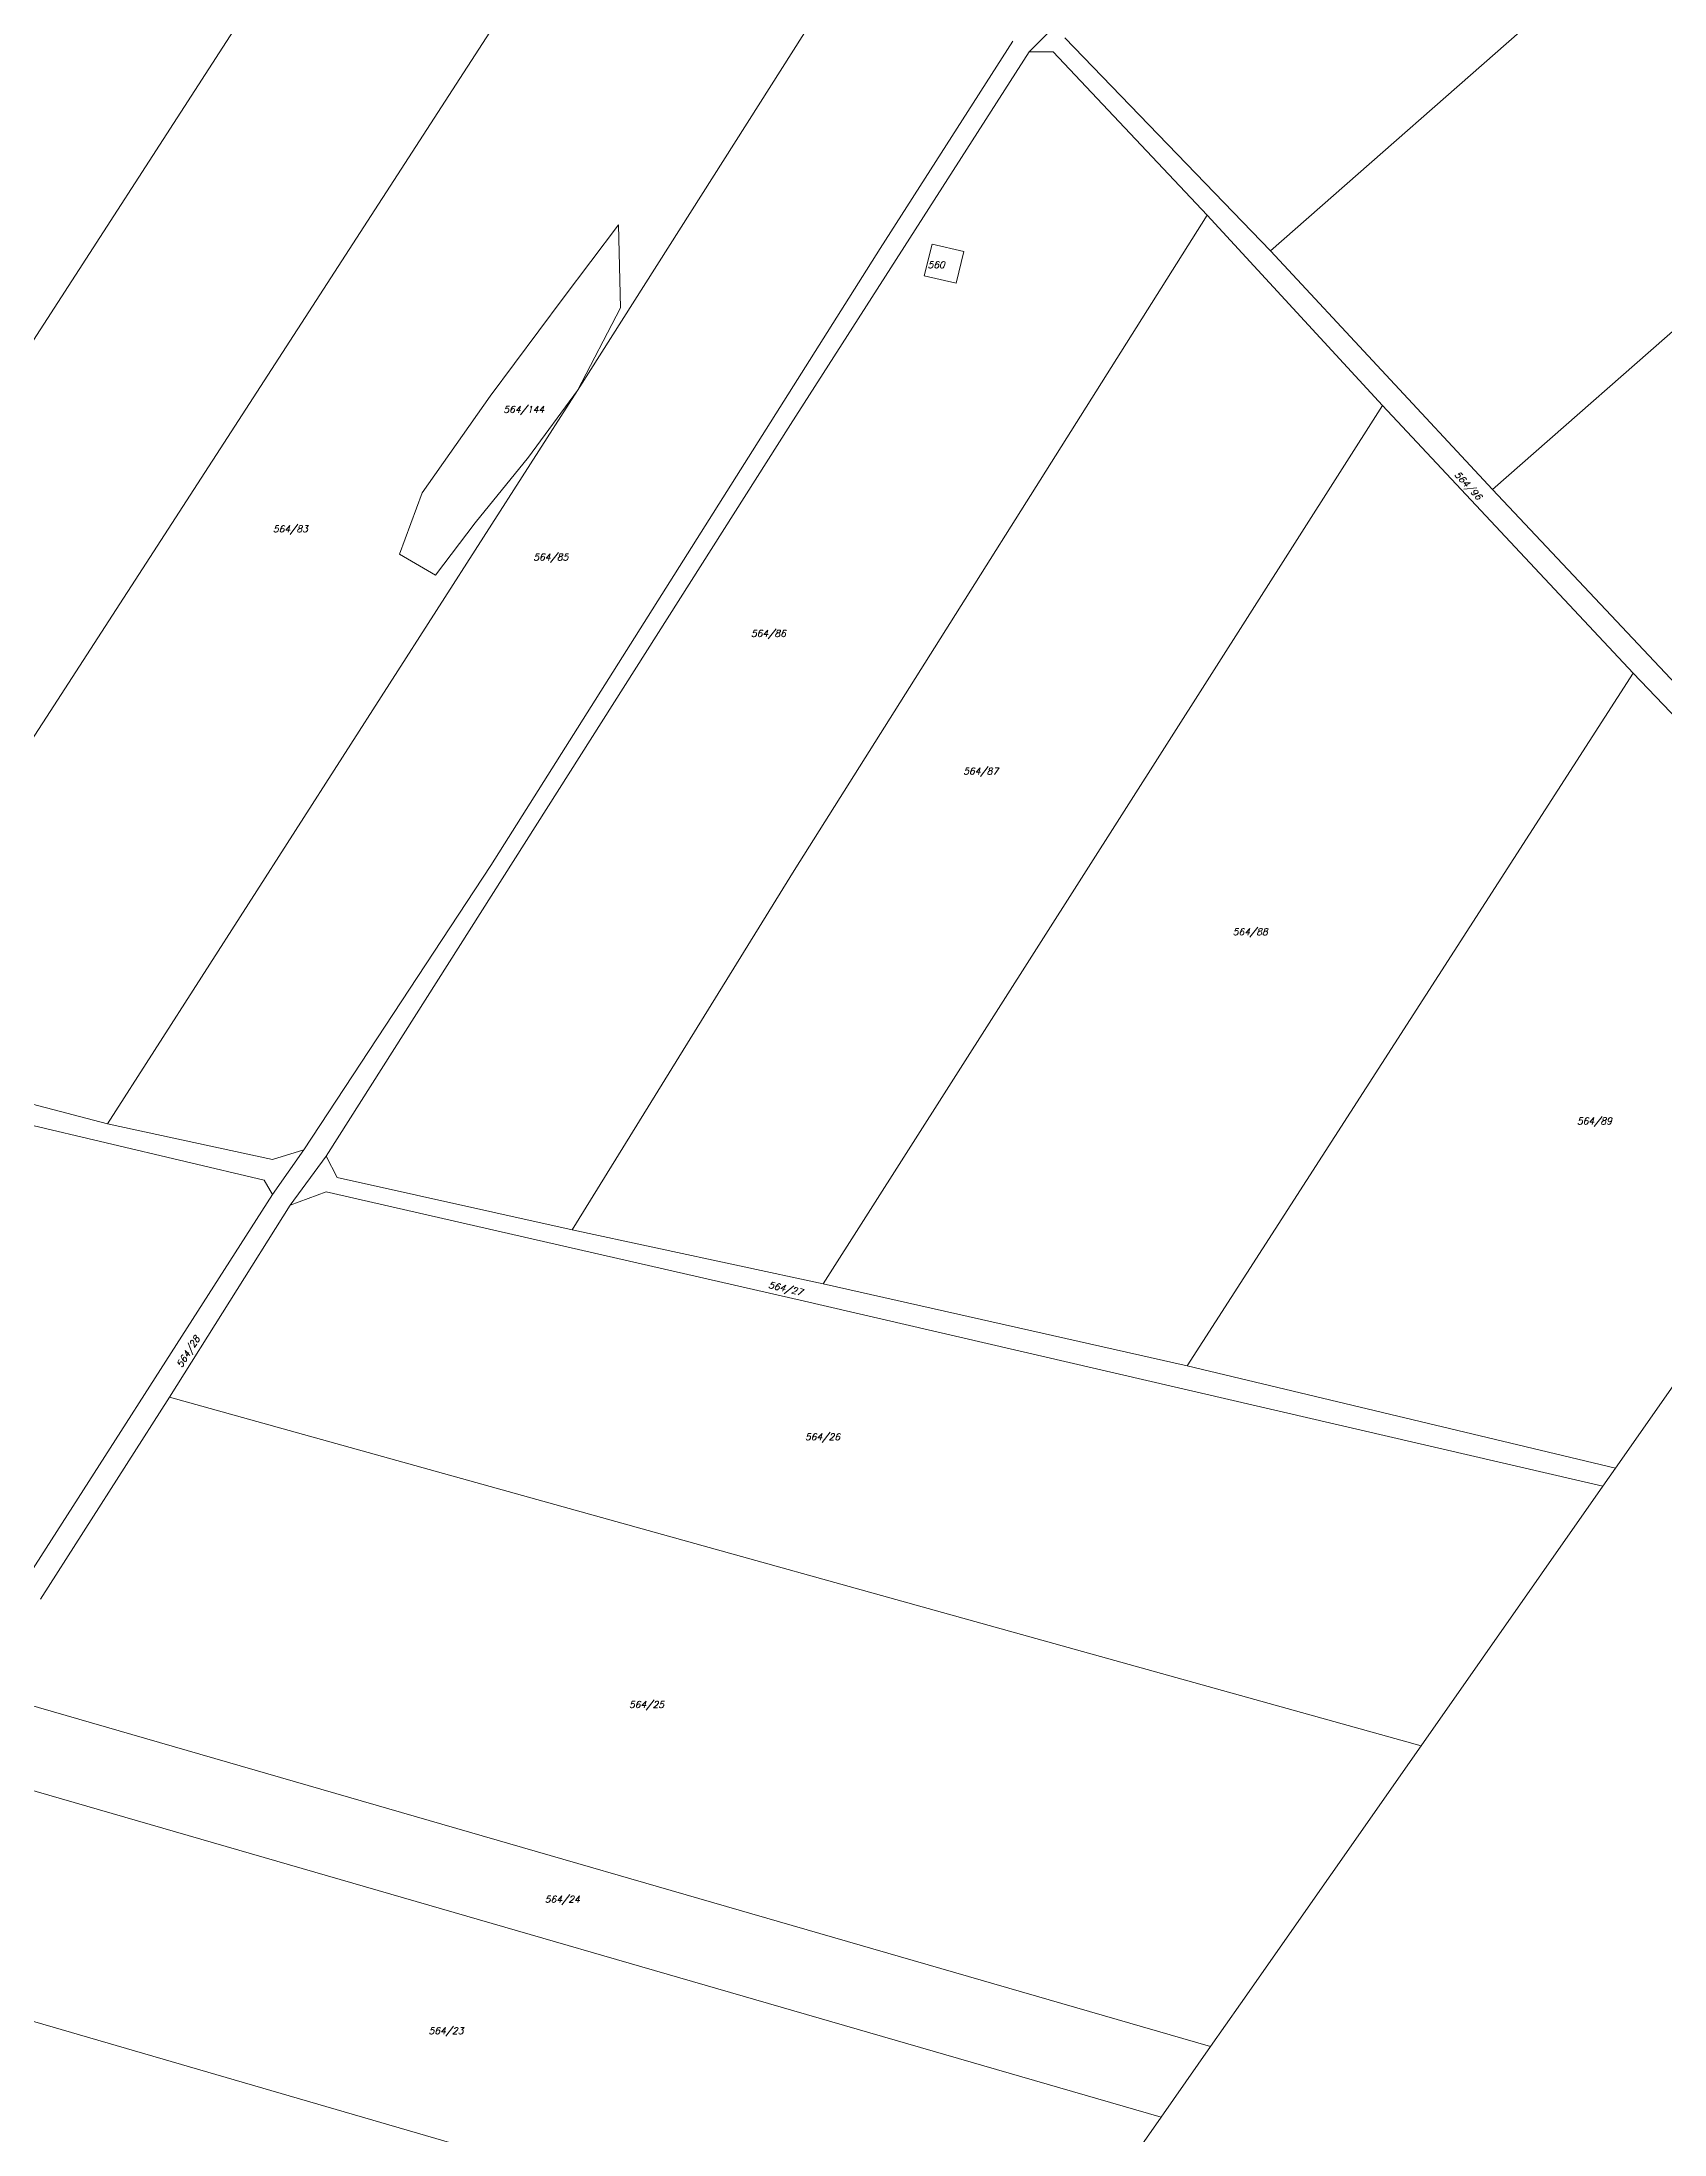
# Model space of a CAD drawing. Header units: millimetres. Extents: x -626414 to -622734, y -1174816 to -1171998.
# Drawn here: x -623970 to -623557, y -1173581 to -1173049 of the extents above; entities that cross this region are included whole.
import ezdxf
from ezdxf.enums import TextEntityAlignment as Align

# ---------------------------------------------------------------- set-up
doc = ezdxf.new("R2010")
doc.units = ezdxf.units.MM
doc.layers.add('Dobrinsko_hranice parcel', color=7, linetype='Continuous', lineweight=0)
doc.layers.add('Dobrinsko_parcelní čísla', color=7, linetype='Continuous', lineweight=0)
doc.styles.add('Style-ITALICS', font='ITALICS.shx')

msp = doc.modelspace()

# ---------------------------------------------------------------- linework, layer by layer
at = {"layer": 'Dobrinsko_hranice parcel', "color": 7, "linetype": 'Continuous', "lineweight": 13}
for p, q in [((-623450.88, -1172920.31), (-623657.43, -1173102.02)), ((-623877.38, -1172978.09), (-624080.97, -1173293.3)), ((-623395.68, -1172982.12), (-623600.99, -1173162.76)), ((-624023.78, -1173305.65), (-623829.69, -1173005.64)), ((-623755.65, -1173014.42), (-623833.66, -1173137.54)), ((-623708.54, -1173041.02), (-623718.81, -1173051.38)), ((-623722.99, -1173048.65), (-623756.72, -1173101.44)), ((-623657.43, -1173102.02), (-623709.77, -1173047.83)), ((-623718.81, -1173051.38), (-623779.53, -1173146.17)), ((-623712.68, -1173051.38), (-623718.81, -1173051.38)), ((-623673.58, -1173092.96), (-623712.68, -1173051.38)), ((-623778.6, -1173259.69), (-623673.58, -1173092.96)), ((-623628.97, -1173141.34), (-623673.58, -1173092.96)), ((-623756.72, -1173101.44), (-623855.76, -1173258.38)), ((-623745.49, -1173108.34), (-623743.52, -1173100.28)), ((-623743.52, -1173100.28), (-623735.41, -1173102.14)), ((-623735.41, -1173102.14), (-623737.4, -1173110.2)), ((-623600.99, -1173162.76), (-623657.43, -1173102.02)), ((-623737.4, -1173110.2), (-623745.49, -1173108.34)), ((-623833.66, -1173137.54), (-623953.25, -1173324.1)), ((-623628.97, -1173141.34), (-623771.25, -1173364.81)), ((-623565.19, -1173209.46), (-623628.97, -1173141.34)), ((-623779.53, -1173146.17), (-623897.58, -1173332.35)), ((-623540.48, -1173227.07), (-623600.99, -1173162.76)), ((-623678.64, -1173385.7), (-623565.19, -1173209.46)), ((-623496.58, -1173281.47), (-623565.19, -1173209.46)), ((-623855.76, -1173258.38), (-623903.29, -1173330.75)), ((-623835.03, -1173351.08), (-623778.6, -1173259.69)), ((-623953.25, -1173324.1), (-624023.78, -1173305.65)), ((-623973.62, -1173324.19), (-623913.41, -1173338.41)), ((-623911.25, -1173333.18), (-623953.25, -1173324.1)), ((-623903.29, -1173330.75), (-623911.26, -1173342.1)), ((-623903.29, -1173330.75), (-623911.25, -1173333.18)), ((-623897.58, -1173332.35), (-623906.78, -1173344.83)), ((-623897.58, -1173332.35), (-623894.82, -1173337.74)), ((-623913.41, -1173338.41), (-623911.26, -1173342.1)), ((-623897.58, -1173341.43), (-623906.78, -1173344.83)), ((-623777.07, -1173368.96), (-623897.58, -1173341.43)), ((-623894.82, -1173337.74), (-623835.03, -1173351.08)), ((-623911.26, -1173342.1), (-624060.28, -1173574.83)), ((-623906.78, -1173344.83), (-623937.44, -1173393.65)), ((-623835.03, -1173351.08), (-623771.25, -1173364.81)), ((-623526.87, -1173350.45), (-623569.7, -1173411.67)), ((-623771.25, -1173364.81), (-623678.64, -1173385.7)), ((-623572.94, -1173416.3), (-623777.07, -1173368.96)), ((-623678.64, -1173385.7), (-623569.7, -1173411.67)), ((-623937.44, -1173393.65), (-623970.25, -1173445.02)), ((-623937.44, -1173393.65), (-623619.15, -1173482.35)), ((-623572.94, -1173416.3), (-623619.15, -1173482.35)), ((-623569.7, -1173411.67), (-623572.94, -1173416.3)), ((-623672.69, -1173558.87), (-623985.05, -1173468.5)), ((-623619.15, -1173482.35), (-623665.05, -1173547.95)), ((-623996.7, -1173486.67), (-623685.22, -1173576.78)), ((-623719.56, -1173625.85), (-624029.02, -1173535.95)), ((-623665.05, -1173547.95), (-623672.69, -1173558.87)), ((-623672.69, -1173558.87), (-623685.22, -1173576.78)), ((-623685.22, -1173576.78), (-623719.56, -1173625.85))]:
    msp.add_line(p, q, dxfattribs=at)
at = {"layer": 'Dobrinsko_hranice parcel', "color": 7, "linetype": 'Continuous', "lineweight": 13, "flags": 128}
for points in [[(-623833.66, -1173137.54), (-623846.19, -1173154.49), (-623859.71, -1173171.24), (-623869.81, -1173184.5), (-623878.94, -1173179.16), (-623873.16, -1173163.57), (-623855.89, -1173138.97), (-623837.34, -1173114.09), (-623823.24, -1173095.43)], [(-623823.24, -1173095.43), (-623822.77, -1173116.47), (-623833.66, -1173137.54)]]:
    msp.add_lwpolyline(points, dxfattribs=at)

# ---------------------------------------------------------------- texts
at = {"layer": 'Dobrinsko_parcelní čísla', "color": 7, "linetype": 'Continuous', "lineweight": 0, "style": 'Style-ITALICS'}
for s, p in [('560', (-623742.48, -1173106.405)), ('564/144', (-623847.355, -1173143.195)), ('564/83', (-623906.71, -1173173.605)), ('564/85', (-623840.48, -1173180.755)), ('564/86', (-623785.13, -1173200.175)), ('564/87', (-623731.16, -1173235.205)), ('564/88', (-623662.6, -1173276.075)), ('564/89', (-623575.07, -1173324.235)), ('564/26', (-623771.37, -1173404.585)), ('564/25', (-623816.14, -1173472.695)), ('564/24', (-623837.56, -1173522.225)), ('564/23', (-623867.13, -1173555.675))]:
    msp.add_text(s, height=1.7, dxfattribs=at).set_placement(p, align=Align.CENTER)
for s, rotation, p in [('564/96', 313, (-623607.78, -1173162.289)), ('564/27', 347, (-623780.965, -1173366.824)), ('564/28', 58, (-623931.989, -1173382.535))]:
    msp.add_text(s, height=1.7, rotation=rotation, dxfattribs=at).set_placement(p, align=Align.CENTER)

doc.saveas('drawing.dxf')
